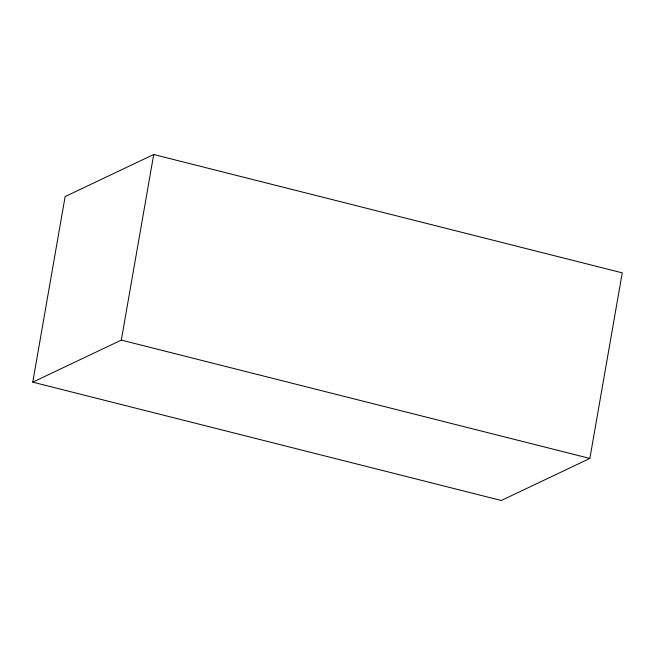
<?xml version="1.0" encoding="UTF-8"?>
<svg xmlns="http://www.w3.org/2000/svg" width="655" height="655" viewBox="0 0 655 655"><rect width="100%" height="100%" fill="white"/><g stroke="black" fill="none" stroke-linecap="round" stroke-linejoin="round"><path stroke-width="0.98" d="M32.75 382.152L65.14 196.557L153.712 154.506L622.25 272.848L589.86 458.443L501.288 500.494L32.75 382.152L121.314 340.101L589.86 458.443M121.314 340.101L153.712 154.506"/></g></svg>
